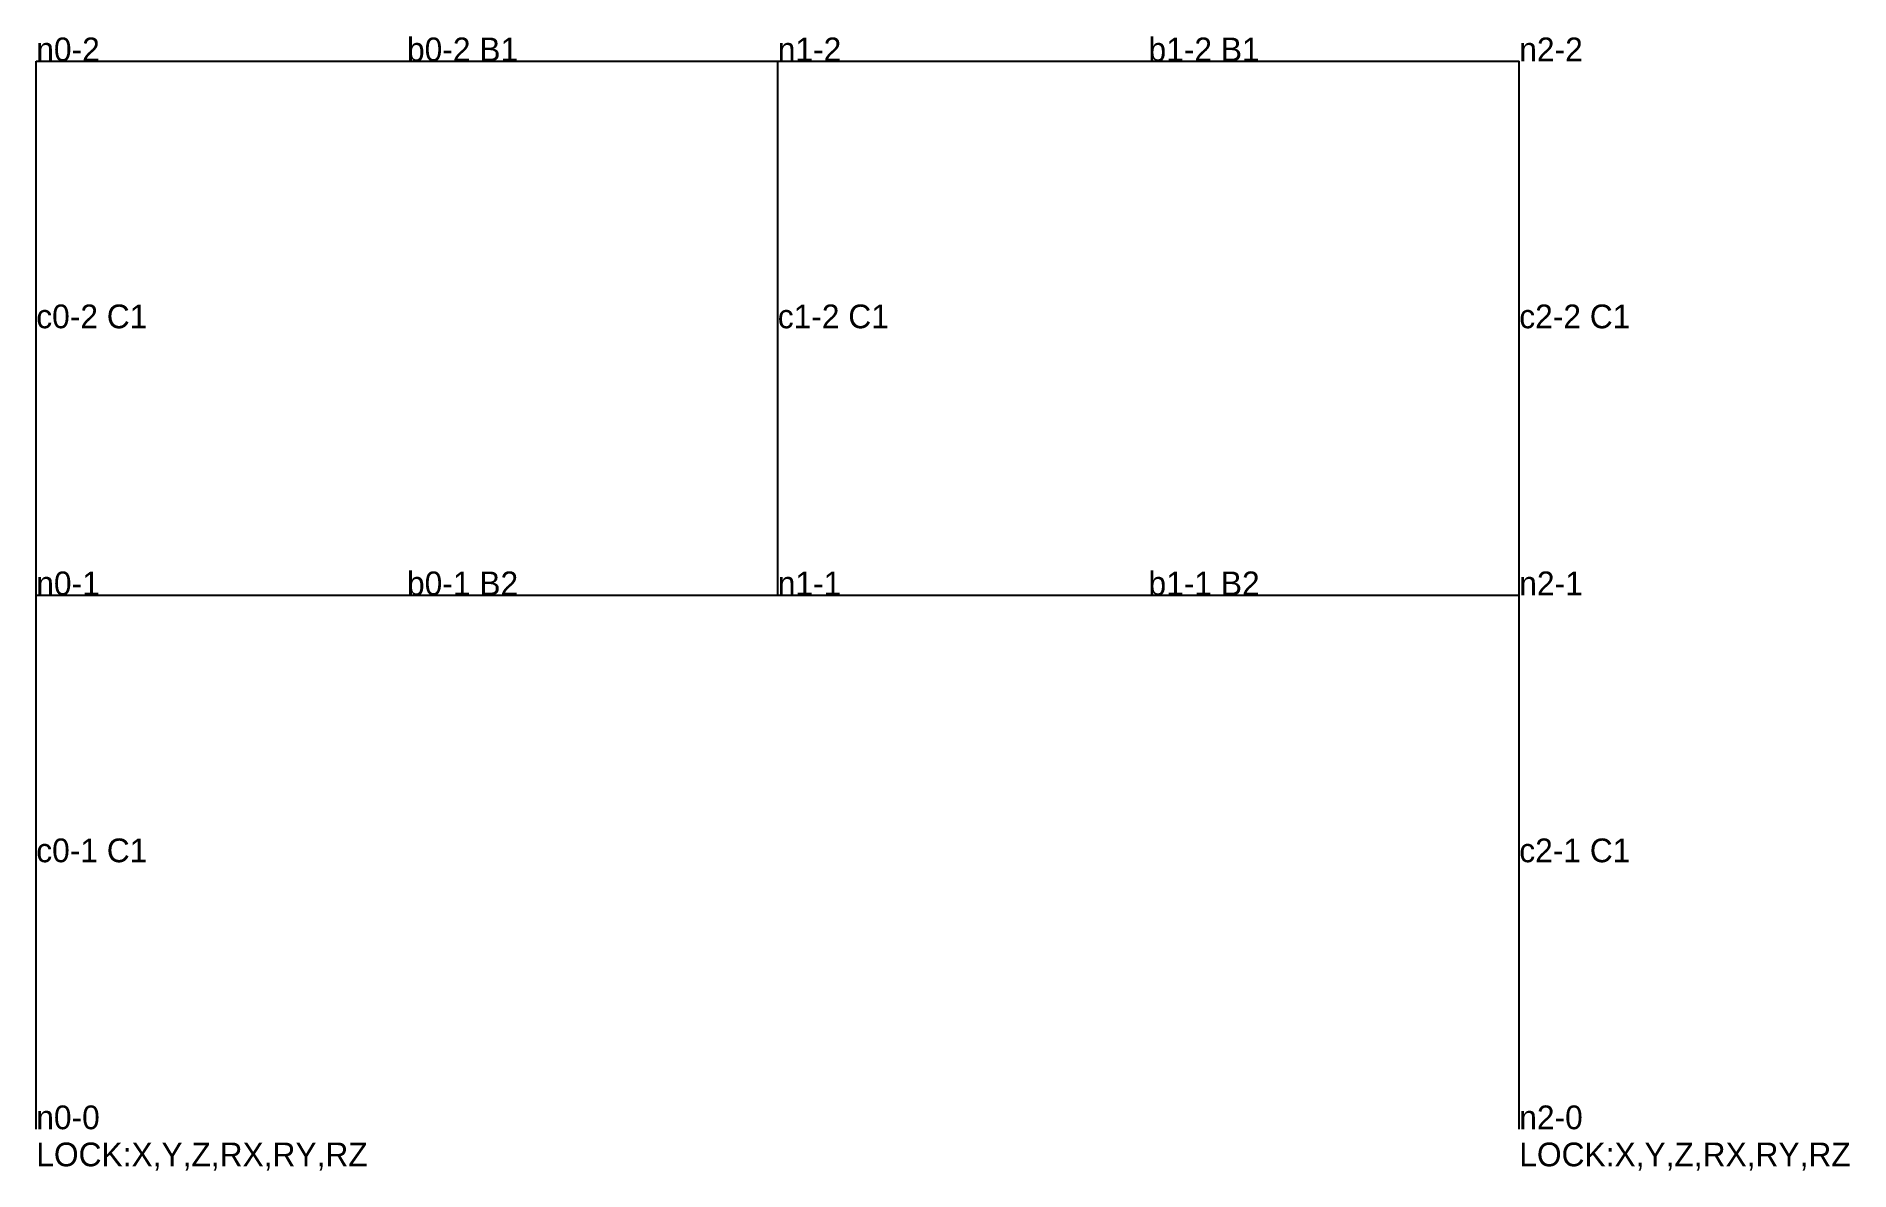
# Model space of a CAD drawing. Extents: x 0 to 12.2, y -0.3 to 7.4.
import ezdxf

# ---------------------------------------------------------------- set-up
doc = ezdxf.new("R2010")
doc.units = 0

msp = doc.modelspace()

# ---------------------------------------------------------------- linework, layer by layer
at = {"layer": 'S-BEAM'}
for p, q in [((0, 7.2), (5, 7.2)), ((5, 7.2), (10, 7.2)), ((0, 3.6), (5, 3.6)), ((5, 3.6), (10, 3.6))]:
    msp.add_line(p, q, dxfattribs=at)
at = {"layer": 'S-COLUMN'}
for p, q in [((0, 3.6), (0, 7.2)), ((5, 3.6), (5, 7.2)), ((10, 3.6), (10, 7.2)), ((0, 0), (0, 3.6)), ((10, 0), (10, 3.6))]:
    msp.add_line(p, q, dxfattribs=at)

# ---------------------------------------------------------------- texts
at = {"layer": 'ANNOTATION'}
for s, p in [('b0-2 B1', (2.5, 7.2)), ('b1-2 B1', (7.5, 7.2)), ('c0-2 C1', (0, 5.4)), ('c1-2 C1', (5, 5.4)), ('c2-2 C1', (10, 5.4)), ('b0-1 B2', (2.5, 3.6)), ('b1-1 B2', (7.5, 3.6)), ('c0-1 C1', (0, 1.8)), ('c2-1 C1', (10, 1.8))]:
    msp.add_text(s, height=0.16, dxfattribs=at).set_placement(p)
at = {"layer": 'NODE'}
for s, p in [('n0-2', (0, 7.2)), ('n1-2', (5, 7.2)), ('n2-2', (10, 7.2)), ('n0-1', (0, 3.6)), ('n1-1', (5, 3.6)), ('n2-1', (10, 3.6)), ('n0-0', (0, 0)), ('n2-0', (10, 0))]:
    msp.add_text(s, height=0.16, dxfattribs=at).set_placement(p)
at = {"layer": 'SUPPORT'}
for p in [(0, -0.25), (10, -0.25)]:
    msp.add_text('LOCK:X,Y,Z,RX,RY,RZ', height=0.16, dxfattribs=at).set_placement(p)

doc.saveas('drawing.dxf')
